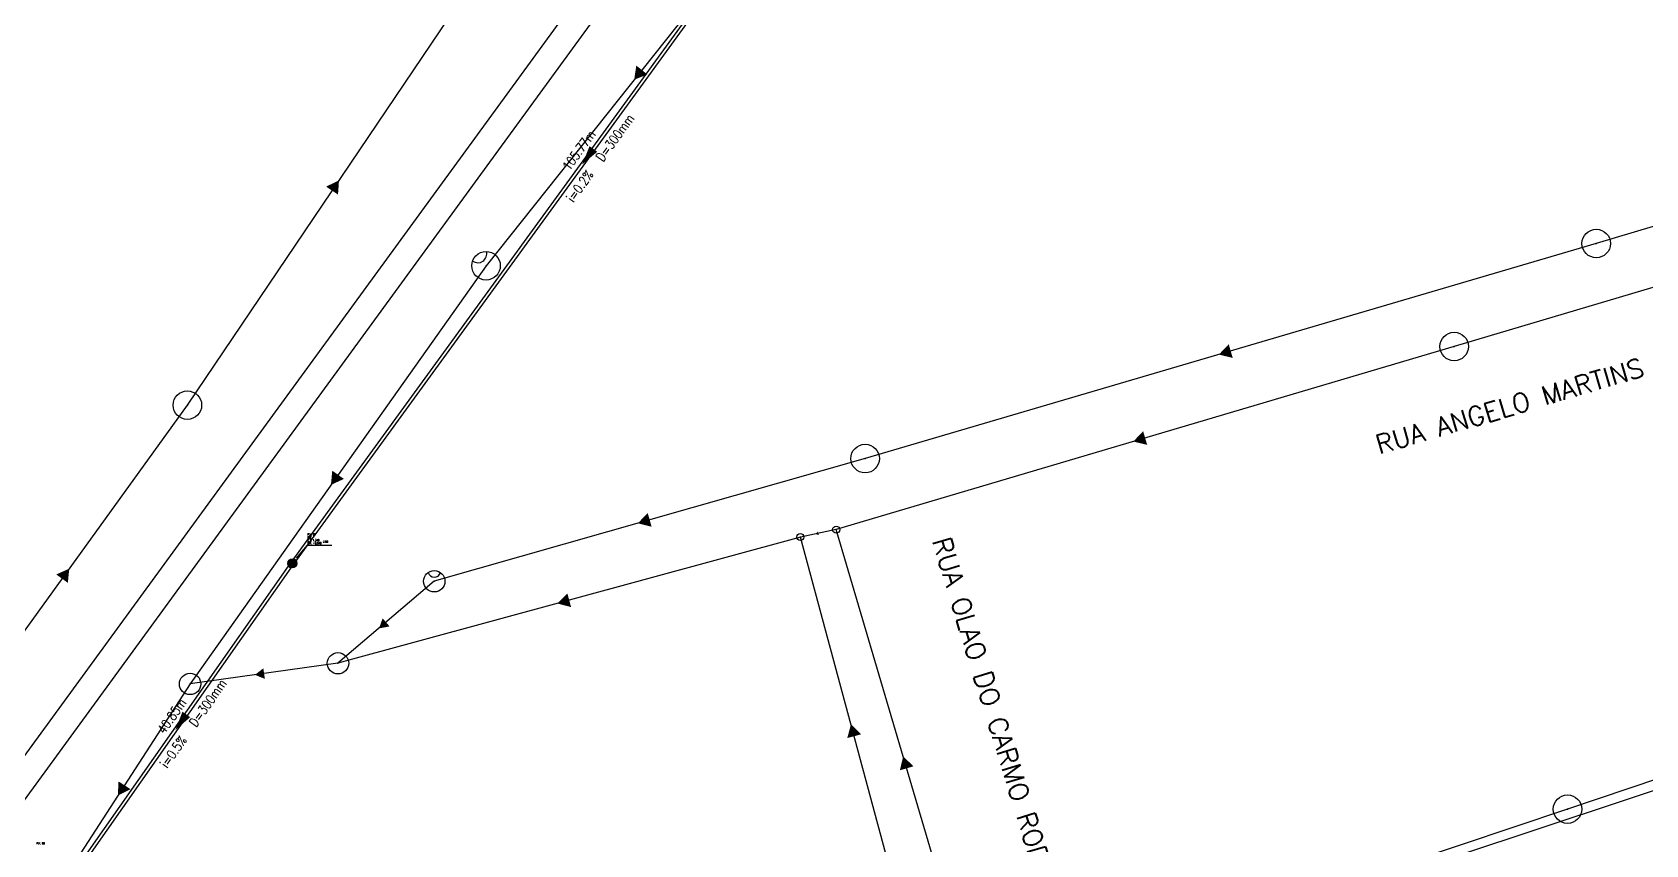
# Model space of a CAD drawing. Extents: x -289 to 361868, y -200 to 7352041.
# Drawn here: x 360816.6 to 360986.3, y 7351264 to 7351349.5 of the extents above; entities that cross this region are included whole.
import ezdxf
from ezdxf.enums import TextEntityAlignment as Align

# ---------------------------------------------------------------- set-up
doc = ezdxf.new("R2010")
doc.units = 0
for name, color, linetype in [('ALINHA-DEF', 7, 'Continuous'), ('ESGOTO', 7, 'Continuous'), ('PONTOS-CAIXAS_U', 1, 'Continuous'), ('PS_IND_COMPRIMENTO', 7, 'Continuous'), ('PS_IND_DIAMETRO', 7, 'Continuous'), ('PS_IND_FLUXO', 3, 'Continuous'), ('PS_IND_INCLINACAO', 7, 'Continuous'), ('PS_PONTOS_IDENTIFICACAO_LIN', 7, 'Continuous'), ('PS_PONTOS_IDENTIFICACAO_TXT', 7, 'Continuous'), ('TUBO_PVC', 1, 'Continuous'), ('TXT-LOGRAD', 3, 'Continuous')]:
    doc.layers.add(name, color=color, linetype=linetype)
doc.styles.add('ROMANS', font='ROMANS.shx', dxfattribs={"height": 2})
doc.styles.add('SABESP', font='ROMANS.shx', dxfattribs={"height": 2})

# ---------------------------------------------------------------- blocks, each defined once
blk = doc.blocks.new('DGE001A')
at = {"color": 0}
blk.add_lwpolyline([(0, 0, 1.5, 0, 0), (1.3, 0, 0, 0, 0)], format="xyseb", dxfattribs=at)
blk = doc.blocks.new('DRE010B')
at = {"color": 0}
blk.add_arc((0.44, 1.45), 0.934, 182.2339, 323.8184, dxfattribs=at)
blk.add_point((0, 0), dxfattribs=at)
blk = doc.blocks.new('DGE012A')
at = {"color": 0}
blk.add_circle((0, 0), 1.5, dxfattribs=at)
blk.add_point((0, 0), dxfattribs=at)
blk = doc.blocks.new('*U3321', base_point=(9690.446, 9362.01))
at = {"const_width": 0.24, "flags": 128}
blk.add_lwpolyline([(9690.326, 9362.01, 1), (9690.566, 9362.01, 1)], format="xyb", close=True, dxfattribs=at)
blk.add_circle((9690.446, 9362.01), 0.24)

msp = doc.modelspace()

# ---------------------------------------------------------------- linework, layer by layer
at = {"layer": 'ALINHA-DEF'}
msp.add_lwpolyline([(360813.87, 7351266.09), (360956.86, 7351462.29), (360957.69, 7351463.42), (360956.55, 7351464.24), (360955.42, 7351465.07), (360954.6, 7351463.93), (360811.61, 7351267.73), (360813.87, 7351266.09)], close=True, dxfattribs=at)
at = {"layer": 'ESGOTO', "color": 3}
for points in [[(360897.09, 7351366.14), (360864.32, 7351324.94)], [(360832.91, 7351310.27), (360863.34, 7351355.43)], [(361045.61, 7351346.55), (360981.08, 7351327.28)], [(361048.77, 7351341), (360966.14, 7351316.44)], [(360981.08, 7351327.28), (360904.19, 7351304.65)], [(360864.32, 7351324.94), (360833.2, 7351280.93)], [(360966.14, 7351316.44), (360901.15, 7351297.17)], [(360806.55, 7351273.75), (360832.91, 7351310.27)], [(360904.19, 7351304.65), (360858.87, 7351291.73)], [(360901.15, 7351297.17), (360897.38, 7351296.39)], [(360915.96, 7351246.92), (360901.15, 7351297.17)], [(360897.38, 7351296.39), (360848.75, 7351283.1)], [(360908.69, 7351254.47), (360897.38, 7351296.39)], [(361061.81, 7351295.98), (360978.06, 7351267.75)], [(360858.87, 7351291.73), (360848.75, 7351283.1)], [(361035.64, 7351285.82), (360957.92, 7351260)], [(360848.75, 7351283.1), (360833.2, 7351280.93)], [(360833.2, 7351280.93), (360819.4, 7351259.59)], [(360978.06, 7351267.75), (360915.96, 7351246.92)]]:
    msp.add_lwpolyline(points, dxfattribs=at)
at = {"layer": 'PS_IND_FLUXO'}
for points in [[(360875.61, 7351337.23, 1, 0, 0), (360874.44, 7351335.61, 0, 0, 0)], [(360832.8, 7351277.72, 1, 0, 0), (360831.65, 7351276.08, 0, 0, 0)]]:
    msp.add_lwpolyline(points, format="xyseb", dxfattribs=at)
at = {"layer": 'PS_PONTOS_IDENTIFICACAO_LIN', "linetype": 'Continuous'}
msp.add_lwpolyline([(360844.39, 7351294.15), (360845.55, 7351295.55), (360848.11, 7351295.55)], dxfattribs=at)
at = {"layer": 'TUBO_PVC'}
for points in [[(360905.81, 7351378.83), (360905.93, 7351378.74), (360844.36, 7351293.92), (360844.24, 7351294.01), (360844.11, 7351294.1), (360905.69, 7351378.92)], [(360843.68, 7351293.23), (360843.8, 7351293.14), (360820.89, 7351260.48), (360820.77, 7351260.57), (360820.65, 7351260.65), (360843.56, 7351293.32)]]:
    msp.add_lwpolyline(points, close=True, dxfattribs=at)

# ---------------------------------------------------------------- block references
at = {"layer": 'ESGOTO', "color": 2}
for name, p, rotation in [('DGE001A', (360880.71, 7351345.54), 231.50168136), ('DGE001A', (360848.13, 7351332.85), 56.025286494), ('DGE012A', (360981.08, 7351327.28), 196.6267354), ('DGE012A', (360864.32, 7351324.94), 234.73542078), ('DRE010B', (360864.32, 7351324.94), 51.501679554), ('DGE012A', (360966.14, 7351316.44), 196.51547162), ('DGE001A', (360942.64, 7351315.96), 196.39638041), ('DGE012A', (360832.91, 7351310.27), 54.178399931), ('DGE001A', (360933.64, 7351306.81), 196.5182037), ('DGE012A', (360904.19, 7351304.65), 196.4000414099998), ('DGE001A', (360848.76, 7351302.94), 234.734888), ('DGE001A', (360881.53, 7351298.19), 195.91165555), ('DGE001A', (360819.73, 7351292.01), 54.17534001600001), ('DGE001A', (360873.07, 7351289.74), 195.29277213), ('DGE001A', (360903.04, 7351275.43), 105.09567388), ('DGE001A', (360908.56, 7351272.05), 106.42164581), ('DGE001A', (360826.3, 7351270.26), 237.12350078), ('DGE012A', (360978.06, 7351267.75), 198.43087522)]:
    msp.add_blockref(name, p, dxfattribs=dict(at, rotation=rotation))
for name, p, xscale, yscale, rotation in [('DGE001A', (360899.27, 7351296.78), 0.25, 0.25, 191.63289719), ('DGE012A', (360901.15, 7351297.17), 0.25, 0.25, 196.5154716099999), ('DGE012A', (360897.38, 7351296.39), 0.25, 0.25, 105.09888407), ('DGE012A', (360858.87, 7351291.73), 0.7500000000000001, 0.7500000000000001, 220.45645954), ('DRE010B', (360858.87, 7351291.73), 0.75, 0.75, 15.912006172), ('DGE001A', (360853.81, 7351287.41), 0.7499999999999999, 0.7499999999999999, 220.4823186), ('DGE012A', (360848.75, 7351283.1), 0.75, 0.75, 220.45645953), ('DGE012A', (360833.2, 7351280.93), 0.75, 0.75, 237.1103595), ('DGE001A', (360840.98, 7351282.02), 0.75, 0.75, 187.91196039)]:
    msp.add_blockref(name, p, dxfattribs=dict(at, xscale=xscale, yscale=yscale, rotation=rotation))
at = {"layer": 'PONTOS-CAIXAS_U', "xscale": 2, "yscale": 2, "zscale": 2}
msp.add_blockref('*U3321', (360843.95, 7351293.62), dxfattribs=at)

# ---------------------------------------------------------------- texts
at = {"layer": 'PS_IND_COMPRIMENTO', "style": 'ROMANS', "width": 0.8}
for s, rotation, p in [('105.77m', 54.0225, (360874.09, 7351337.1)), ('40.85m', 54.9543, (360831.28, 7351277.56))]:
    msp.add_text(s, height=1, rotation=rotation, dxfattribs=at).set_placement(p, align=Align.MIDDLE_CENTER)
at = {"layer": 'PS_IND_DIAMETRO', "style": 'ROMANS', "width": 0.8}
for rotation, p in [(54.0225, (360877.89, 7351338.42)), (54.9543, (360835.06, 7351278.94))]:
    msp.add_text('D=300mm', height=1, rotation=rotation, dxfattribs=at).set_placement(p, align=Align.MIDDLE_CENTER)
at = {"layer": 'PS_IND_INCLINACAO', "style": 'ROMANS', "width": 0.8}
for s, rotation, p in [('i=0.2%', 54.0225, (360874.19, 7351333.32)), ('i=0.5%', 54.9543, (360831.44, 7351273.78))]:
    msp.add_text(s, height=1, rotation=rotation, dxfattribs=at).set_placement(p, align=Align.MIDDLE_CENTER)
at = {"layer": 'PS_PONTOS_IDENTIFICACAO_TXT', "style": 'ROMANS', "width": 0.8}
for s, p in [('C.T. 1.340', (360845.55, 7351295.95)), ('C.F. -2.518', (360845.55, 7351295.65)), ('P.V. 57', (360845.55, 7351296.55)), ('EST. ', (360845.55, 7351296.25)), ('3.86', (360847.18, 7351295.8)), ('P.V. 58', (360817.03, 7351264.05))]:
    msp.add_text(s, height=0.2, dxfattribs=at).set_placement(p)
at = {"layer": 'TXT-LOGRAD', "style": 'SABESP'}
for s, rotation, p in [('RUA ANGELO MARTINS MELEIRO', 16.4519, (360977.97, 7351311.95)), ('RUA OLAO DO CARMO RODRIGUES', -72.9816, (360918.79, 7351274.65))]:
    msp.add_text(s, height=2, rotation=rotation, dxfattribs=at).set_placement(p, align=Align.MIDDLE_CENTER)

doc.saveas('drawing.dxf')
